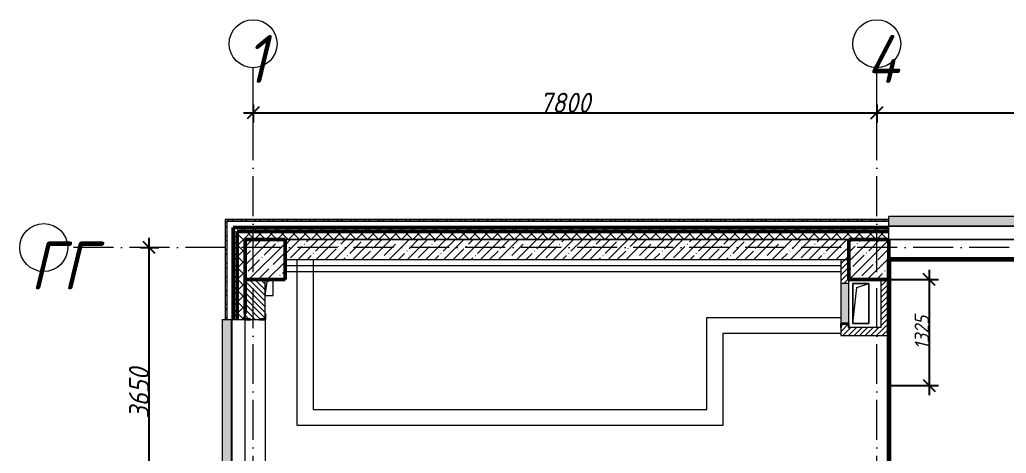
# Model space of a CAD drawing. Header units: millimetres. Extents: x -606178 to 312196, y -19338 to 632709.
# Drawn here: x -145984 to -133645, y 496852 to 502275 of the extents above; entities that cross this region are included whole.
import ezdxf

# ---------------------------------------------------------------- set-up
doc = ezdxf.new("R2010")
doc.units = ezdxf.units.MM
doc.linetypes.add('50_200_ШТРИХ_1Т_ш5_п1_п1_', pattern=[700, 500, -100, 0, -100])
for name, color, linetype, lineweight in [('6.4.1) Окр пт с инж. ПТ2.16', 3, 'Continuous', 60), ('A-____-____-DIMS', 7, 'Continuous', 9), ('A-DETL-____-OTLN-4', 7, 'Continuous', 18), ('A-FLOR-____-OTLN', 7, 'Continuous', 9), ('A-GENM-____-MCUT', 7, 'Continuous', 25), ('A-GENM-____-OTLN', 7, 'Continuous', 9), ('A-GENM-____-OTLN-1', 7, 'Continuous', 25), ('A-GLAZ-____-OTLN', 7, 'Continuous', 9), ('A-WALL-____-MCUT-1', 7, 'Continuous', 9), ('A-WALL-____-MCUT-2', 7, 'Continuous', 50), ('A-WALL-____-MCUT-3', 7, 'Continuous', 9), ('A-WALL-____-OTLN', 7, 'Continuous', 9), ('A-WALL-____-PATT-1', 7, 'Continuous', 9), ('A-WALL-FNSH-MCUT-1', 7, 'Continuous', 9), ('I-WALL-____-OTLN', 7, 'Continuous', 9), ('S-COLS-____-MCUT', 7, 'Continuous', 50), ('S-COLS-____-OTLN', 7, 'Continuous', 9), ('S-GRID-____-IDEN', 7, 'Continuous', 9), ('S-GRID-____-OTLN-1', 7, '50_200_ШТРИХ_1Т_ш5_п1_п1_', 9)]:
    doc.layers.add(name, color=color, linetype=linetype, lineweight=lineweight)
doc.layers.add('A-GLAZ-____-OTLN-1', color=7, linetype='Continuous', lineweight=9, true_color=0xc0c0c0)
doc.styles.add('ISOCPEUR_I', font='isocpeui.ttf', dxfattribs={"width": 0.9, "height": 2.5})
doc.styles.add('ISOCPEUR_I_10', font='isocpeui.ttf', dxfattribs={"width": 0.9, "height": 180})
doc.styles.add('ISOCPEUR_I_9', font='isocpeui.ttf', dxfattribs={"width": 0.9, "height": 250})
doc.dimstyles.new('ISO-1_8_0_9К_СРЕДНИЙ_Кладочные_3', dxfattribs={"dimscale": 304.8, "dimtxt": 179.276612, "dimasz": 0.492126, "dimexe": 0.393701, "dimexo": 0, "dimgap": 0, "dimtad": 1, "dimdec": 3, "dimrnd": 0.001, "dimdsep": 46, "dimtxsty": 'ISOCPEUR_I_10', "dimblk1": 'OBLIQUE', "dimblk2": 'OBLIQUE', "dimsah": 1, "dimcen": 0.09, "dimdle": 0.393701, "dimazin": 0, "dimtfac": 1, "dimtdec": 4, "dimtix": 1, "dimtmove": 0, "dimatfit": 3, "dimfxl": 1, "dimtvp": 1, "dimtolj": 1, "dimtzin": 0, "dimarcsym": 2})
doc.dimstyles.new('ISO-2_5_0_9К_БОЛЬШОЙ_ОСИ', dxfattribs={"dimscale": 304.8, "dimtxt": 248.995294, "dimasz": 0.492126, "dimexe": 0.393701, "dimexo": 0, "dimgap": 0, "dimtad": 1, "dimdec": 0, "dimzin": 0, "dimdsep": 46, "dimtxsty": 'ISOCPEUR_I_9', "dimblk1": 'OBLIQUE', "dimblk2": 'OBLIQUE', "dimsah": 1, "dimcen": 0.09, "dimdle": 0.393701, "dimazin": 0, "dimtfac": 1, "dimtdec": 4, "dimtix": 1, "dimtmove": 0, "dimatfit": 3, "dimfxl": 1, "dimtvp": 1, "dimtolj": 1, "dimtzin": 0, "dimarcsym": 2})
pattern_1 = [(45, (-140714.89, 451794.26), (-70.71068, 70.71068), []), (135, (-140714.89, 451794.26), (-70.71068, -70.71068), [])]
pattern_2 = [(45, (-140714.89, 451794.26), (-35.35534, 35.35534), [])]
pattern_3 = [(45, (-140714.89, 451794.26), (-85.53659, 85.53659), []), (45, (-140657.87, 451794.26), (-85.53659, 85.53659), [])]

# ---------------------------------------------------------------- blocks, each defined once
blk = doc.blocks.new('BSC_Колонна _Прямоугольная - 500х500-V45-АР1_План отверстий 3 этажа в осях 1-64_А-ГГ')
at = {"layer": 'S-COLS-____-OTLN'}
h = blk.add_hatch(dxfattribs=at)
h.set_pattern_fill('FP_82', color=256, style=0, pattern_type=2)
h.set_pattern_definition([(45, (2200, -47481.04), (-114.04925, 114.04925), []), (45, (2314.05, -47481.04), (-114.04925, 114.04925), [201.613, -40.323, 3.353, -36.97])])
h.paths.add_polyline_path([(-250, -250), (250, -250), (250, 250), (-250, 250)], flags=0)
at = {"layer": 'S-COLS-____-MCUT'}
for p, q in [((250, 250), (-250, 250)), ((-250, 250), (-250, -250)), ((250, -250), (250, 250)), ((-250, -250), (250, -250))]:
    blk.add_line(p, q, dxfattribs=at)
blk = doc.blocks.new('BSC_Колонна _Прямоугольная - 500х500-V46-АР1_План отверстий 3 этажа в осях 1-64_А-ГГ')
at = {"layer": 'S-COLS-____-OTLN'}
h = blk.add_hatch(dxfattribs=at)
h.set_pattern_fill('FP_83', color=256, style=0, pattern_type=2)
h.set_pattern_definition([(45, (-5350, -47481.04), (-114.04925, 114.04925), []), (45, (-5235.95, -47481.04), (-114.04925, 114.04925), [201.613, -40.323, 3.353, -36.97])])
h.paths.add_polyline_path([(-250, -250), (250, -250), (250, 250), (-250, 250)], flags=0)
at = {"layer": 'S-COLS-____-MCUT'}
for p, q in [((250, 250), (-250, 250)), ((-250, 250), (-250, -250)), ((250, -250), (250, 250)), ((-250, -250), (250, -250))]:
    blk.add_line(p, q, dxfattribs=at)
blk = doc.blocks.new('Фахверк_СКБ_Уголок - 250_2700-27497298-АР1_План отверстий 3 этажа в осях 1-64_А-ГГ')
at = {"layer": 'A-GENM-____-MCUT'}
for p, q in [((200, 181), (125, 181)), ((125, 181), (125, 106)), ((131, 106), (131, 175)), ((131, 175), (200, 175)), ((200, 175), (200, 181)), ((125, 106), (131, 106)), ((131, -6), (125, -6)), ((125, -6), (125, -81)), ((125, -81), (200, -81)), ((131, -75), (131, -6)), ((200, -75), (131, -75)), ((200, -81), (200, -75))]:
    blk.add_line(p, q, dxfattribs=at)
blk = doc.blocks.new('AR_Отверстие Ниша - Лючок-32404686-АР1_План отверстий 3 этажа в осях 1-64_А-ГГ')
at = {"layer": 'A-GLAZ-____-OTLN'}
blk.add_hatch(color=256, dxfattribs=at).paths.add_polyline_path([(250, -50), (250, 50), (-250, 50), (-250, -50)], flags=0)
for p, q in [((250, 50), (-250, 50)), ((-250, 50), (-250, -50)), ((-250, -50), (250, -50))]:
    blk.add_line(p, q, dxfattribs=at)
blk = doc.blocks.new('154_Фахверк_СКБ_Швеллер - Тип_100_3960_зеркало-29769493-АР1_План отверстий 3 этажа в осях 1-64_А-ГГ')
at = {"layer": 'A-GENM-____-MCUT'}
for p, q in [((175, 50), (125, 50)), ((125, 50), (125, -50)), ((128, 47), (175, 47)), ((128, -47), (128, 47)), ((175, 47), (175, 50)), ((125, -50), (175, -50)), ((175, -47), (128, -47)), ((175, -50), (175, -47))]:
    blk.add_line(p, q, dxfattribs=at)
blk = doc.blocks.new('AR_Отверстие прямоугольное _в плите_ - AR_Отверстие прямоугольное _в плите_-V172-АР1_План отверстий 3 этажа в осях 1-64_А-ГГ')
at = {"layer": 'A-GENM-____-OTLN'}
for p, q in [((100, 250), (-100, 250)), ((-100, 250), (-100, -250)), ((-50, 200), (100, 250)), ((100, -250), (100, 250)), ((-100, -250), (-50, 200)), ((-100, -250), (100, -250))]:
    blk.add_line(p, q, dxfattribs=at)
blk = doc.blocks.new('AR_Отверстие прямоугольное _в плите_ - AR_Отверстие прямоугольное _в плите_-V213-АР1_План отверстий 3 этажа в осях 1-64_А-ГГ')
at = {"layer": 'A-GENM-____-OTLN'}
for p, q in [((-50, -100), (-25, 75)), ((-25, 75), (50, 100)), ((50, -100), (50, 100)), ((-50, -100), (50, -100))]:
    blk.add_line(p, q, dxfattribs=at)
blk = doc.blocks.new('Отлив_СКБ - Отлив витража_120_НВФ-V216-АР1_План отверстий 3 этажа в осях 1-64_А-ГГ')
at = {"layer": 'A-GLAZ-____-OTLN-1'}
for points in [[(0, 2), (1800, 2), (1800, 120), (0, 120), (0, 63)], [(0, 0), (1800, 0), (1800, 2), (0, 2)]]:
    blk.add_hatch(color=256, dxfattribs=at).paths.add_polyline_path(points, flags=0)
at = {"layer": 'A-GLAZ-____-OTLN'}
for p, q in [((0, 83), (0, 120)), ((1800, 120), (0, 120)), ((0, 2), (1800, 2)), ((1800, 120), (1800, 83)), ((1800, 0), (0, 0))]:
    blk.add_line(p, q, dxfattribs=at)
blk = doc.blocks.new('Ось сетки - Круг_Ø6_00__ISO-2_5_0_9K_-25732049-АР1_План отверстий 1 этажа в осях 1-64_А-ГГ')
at = {"layer": 'S-GRID-____-IDEN'}
blk.add_circle((0, 0), 3, dxfattribs=at)
blk = doc.blocks.new('_Oblique')
at = {"color": 0, "linetype": 'ByBlock', "lineweight": -2}
blk.add_line((-0.5, -0.5), (0.5, 0.5), dxfattribs=at)
blk = doc.blocks.new('*D5052')
at = {"layer": 'A-____-____-DIMS', "color": 0, "lineweight": -2, "transparency": 16777216}
for p, q in [((-144366, 495655), (-144366, 499545)), ((-144472, 499425), (-144246, 499425)), ((-144472, 495775), (-144246, 495775))]:
    blk.add_line(p, q, dxfattribs=at)
at = {"layer": 'Defpoints', "color": 0, "transparency": 16777216}
for p in [(-144472, 499425), (-144366, 499425), (-144472, 495775)]:
    blk.add_point(p, dxfattribs=at)
at = {"layer": 'A-____-____-DIMS', "color": 0, "lineweight": -2, "transparency": 16777216, "xscale": 150, "yscale": 150, "zscale": 150}
for p, rotation in [((-144366, 499425), 90), ((-144366, 495775), 270)]:
    blk.add_blockref('_Oblique', p, dxfattribs=dict(at, rotation=rotation))
at = {"layer": 'A-____-____-DIMS', "color": 0, "transparency": 16777216, "insert": (-144491, 497600), "char_height": 250, "width": 758.48, "attachment_point": 5, "rotation": 90, "style": 'ISOCPEUR_I_9'}
blk.add_mtext('\\A1;3650', dxfattribs=at)
blk = doc.blocks.new('*D5134')
at = {"layer": 'A-____-____-DIMS', "color": 0, "lineweight": -2, "transparency": 16777216}
for p, q in [((-143065, 501215), (-143065, 500989)), ((-135265, 501215), (-135265, 500989)), ((-143185, 501109), (-135145, 501109))]:
    blk.add_line(p, q, dxfattribs=at)
at = {"layer": 'Defpoints', "color": 0, "transparency": 16777216}
for p in [(-143065, 501215), (-135265, 501215), (-135265, 501109)]:
    blk.add_point(p, dxfattribs=at)
at = {"layer": 'A-____-____-DIMS', "color": 0, "lineweight": -2, "transparency": 16777216, "xscale": 150, "yscale": 150, "zscale": 150, "rotation": 180}
blk.add_blockref('_Oblique', (-143065, 501109), dxfattribs=at)
at = {"layer": 'A-____-____-DIMS', "color": 0, "lineweight": -2, "transparency": 16777216, "xscale": 150, "yscale": 150, "zscale": 150}
blk.add_blockref('_Oblique', (-135265, 501109), dxfattribs=at)
at = {"layer": 'A-____-____-DIMS', "color": 0, "transparency": 16777216, "insert": (-139165, 501236), "char_height": 250, "width": 758.48, "attachment_point": 5, "style": 'ISOCPEUR_I_9'}
blk.add_mtext('\\A1;7800', dxfattribs=at)
blk = doc.blocks.new('*D5135')
at = {"layer": 'A-____-____-DIMS', "color": 0, "lineweight": -2, "transparency": 16777216}
for p, q in [((-135265, 501215), (-135265, 500989)), ((-130865, 501215), (-130865, 500989)), ((-135385, 501109), (-130745, 501109))]:
    blk.add_line(p, q, dxfattribs=at)
at = {"layer": 'Defpoints', "color": 0, "transparency": 16777216}
for p in [(-135265, 501215), (-130865, 501215), (-130865, 501109)]:
    blk.add_point(p, dxfattribs=at)
at = {"layer": 'A-____-____-DIMS', "color": 0, "lineweight": -2, "transparency": 16777216, "xscale": 150, "yscale": 150, "zscale": 150, "rotation": 180}
blk.add_blockref('_Oblique', (-135265, 501109), dxfattribs=at)
at = {"layer": 'A-____-____-DIMS', "color": 0, "lineweight": -2, "transparency": 16777216, "xscale": 150, "yscale": 150, "zscale": 150}
blk.add_blockref('_Oblique', (-130865, 501109), dxfattribs=at)
at = {"layer": 'A-____-____-DIMS', "color": 0, "transparency": 16777216, "insert": (-133065, 501234), "char_height": 250, "width": 804.45, "attachment_point": 5, "style": 'ISOCPEUR_I_9'}
blk.add_mtext('\\A1;4400', dxfattribs=at)
blk = doc.blocks.new('*D5197')
at = {"layer": 'A-____-____-DIMS', "color": 0, "lineweight": -2, "transparency": 16777216}
for p, q in [((-134611, 499145), (-134611, 497580)), ((-135115, 499025), (-134491, 499025)), ((-135115, 497700), (-134491, 497700))]:
    blk.add_line(p, q, dxfattribs=at)
at = {"layer": 'Defpoints', "color": 0, "transparency": 16777216}
for p in [(-135115, 499025), (-135115, 497700), (-134611, 497700)]:
    blk.add_point(p, dxfattribs=at)
at = {"layer": 'A-____-____-DIMS', "color": 0, "lineweight": -2, "transparency": 16777216, "xscale": 150, "yscale": 150, "zscale": 150}
for p, rotation in [((-134611, 499025), 90), ((-134611, 497700), 270)]:
    blk.add_blockref('_Oblique', p, dxfattribs=dict(at, rotation=rotation))
at = {"layer": 'A-____-____-DIMS', "color": 0, "transparency": 16777216, "insert": (-134701, 498363), "char_height": 180, "width": 504.73, "attachment_point": 5, "rotation": 90, "style": 'ISOCPEUR_I_10'}
blk.add_mtext('\\A1;1325', dxfattribs=at)

msp = doc.modelspace()

# ---------------------------------------------------------------- hatches: boundary and pattern name
at = {"layer": 'A-WALL-____-PATT-1'}
h = msp.add_hatch(dxfattribs=at)
h.set_pattern_fill('FP_3', color=256, style=0, pattern_type=2)
h.set_pattern_definition(pattern_3)
h.paths.add_polyline_path([(-143394.891, 483855.3011), (-143394.891, 484875.3011), (-143414.891, 484875.3011), (-143414.891, 483855.3011)], flags=0)
h.paths.add_polyline_path([(-143414.891, 486675.3011), (-143394.891, 486675.3011), (-143394.891, 487800.3011), (-143414.891, 487800.3011), (-143414.891, 486929.5275)], flags=0)
h.paths.add_polyline_path([(-143394.891, 489600.3011), (-143394.891, 490725.3011), (-143414.891, 490725.3011), (-143414.891, 489600.3011)], flags=0)
h.paths.add_polyline_path([(-143394.891, 492525.3011), (-143394.891, 493725.3011), (-143414.891, 493725.3011), (-143414.891, 492525.3011)], flags=0)
h.paths.add_polyline_path([(-143394.891, 495525.3011), (-143394.891, 496725.3011), (-143414.891, 496725.3011), (-143414.891, 495525.3011)], flags=0)
h.paths.add_polyline_path([(-143394.891, 498525.3011), (-143394.891, 499775.3011), (-143414.891, 499775.3011), (-143414.891, 498525.3011)], flags=0)
h = msp.add_hatch(dxfattribs=at)
h.set_pattern_fill('FP_3', color=256, style=0, pattern_type=2)
h.set_pattern_definition(pattern_3)
h.paths.add_polyline_path([(-116934.891, 499755.3011), (-116934.891, 499775.3011), (-125114.891, 499775.3011), (-125114.891, 499755.3011), (-119518.9964, 499755.3011)], flags=0)
h.paths.add_polyline_path([(-126114.891, 499755.3011), (-126114.891, 499775.3011), (-127314.891, 499775.3011), (-127314.891, 499755.3011), (-126588.8536, 499755.3011)], flags=0)
h.paths.add_polyline_path([(-129114.891, 499755.3011), (-129114.891, 499775.3011), (-133314.891, 499775.3011), (-133314.891, 499755.3011), (-130123.7821, 499755.3011)], flags=0)
h.paths.add_polyline_path([(-135114.891, 499755.3011), (-135114.891, 499775.3011), (-143394.891, 499775.3011), (-143394.891, 499755.3011), (-135426.175, 499755.3011)], flags=0)
h = msp.add_hatch(dxfattribs=at)
h.set_pattern_fill('FP_1', color=256, style=0, pattern_type=2)
h.set_pattern_definition(pattern_1)
h.paths.add_polyline_path([(-143264.891, 484025.3011), (-143264.891, 484875.3011), (-143314.891, 484875.3011), (-143314.891, 484025.3011)], flags=0)
h.paths.add_polyline_path([(-143314.891, 486675.3011), (-143264.891, 486675.3011), (-143264.891, 487800.3011), (-143314.891, 487800.3011), (-143314.891, 486929.5275)], flags=0)
h.paths.add_polyline_path([(-143264.891, 489600.3011), (-143264.891, 490725.3011), (-143314.891, 490725.3011), (-143314.891, 489600.3011)], flags=0)
h.paths.add_polyline_path([(-143314.891, 492525.3011), (-143264.891, 492525.3011), (-143264.891, 493725.3011), (-143314.891, 493725.3011)], flags=0)
h.paths.add_polyline_path([(-143264.891, 495525.3011), (-143264.891, 496725.3011), (-143314.891, 496725.3011), (-143314.891, 495525.3011)], flags=0)
h.paths.add_polyline_path([(-143264.891, 498525.3011), (-143264.891, 499675.3011), (-143314.891, 499675.3011), (-143314.891, 498525.3011)], flags=0)
h = msp.add_hatch(dxfattribs=at)
h.set_pattern_fill('FP_1', color=256, style=0, pattern_type=2)
h.set_pattern_definition(pattern_1)
h.paths.add_polyline_path([(-116934.891, 499625.3011), (-116934.891, 499675.3011), (-125114.891, 499675.3011), (-125114.891, 499625.3011), (-119518.9964, 499625.3011)], flags=0)
h.paths.add_polyline_path([(-126114.891, 499625.3011), (-126114.891, 499675.3011), (-127314.891, 499675.3011), (-127314.891, 499625.3011), (-126588.8536, 499625.3011)], flags=0)
h.paths.add_polyline_path([(-129114.891, 499625.3011), (-129114.891, 499675.3011), (-133314.891, 499675.3011), (-133314.891, 499625.3011), (-130123.7821, 499625.3011)], flags=0)
h.paths.add_polyline_path([(-135426.175, 499625.3011), (-135114.891, 499625.3011), (-135114.891, 499675.3011), (-143264.891, 499675.3011), (-143264.891, 499625.3011), (-137193.6393, 499625.3011)], flags=0)
h = msp.add_hatch(dxfattribs=at)
h.set_pattern_fill('FP_1', color=256, style=0, pattern_type=2)
h.set_pattern_definition(pattern_1)
h.paths.add_polyline_path([(-143164.891, 484025.3011), (-143164.891, 484800.3011), (-143170.891, 484800.3011), (-143170.891, 484875.3011), (-143264.891, 484875.3011), (-143264.891, 484025.3011)], flags=0)
h.paths.add_polyline_path([(-143264.891, 486675.3011), (-143170.891, 486675.3011), (-143170.891, 486750.3011), (-143164.891, 486750.3011), (-143164.891, 487725.3011), (-143170.891, 487725.3011), (-143170.891, 487800.3011), (-143264.891, 487800.3011), (-143264.891, 486929.5275)], flags=0)
h.paths.add_polyline_path([(-143264.891, 489600.3011), (-143170.891, 489600.3011), (-143170.891, 489675.3011), (-143164.891, 489675.3011), (-143164.891, 490650.3011), (-143170.891, 490650.3011), (-143170.891, 490725.3011), (-143264.891, 490725.3011), (-143264.891, 489606.3011)], flags=0)
h.paths.add_polyline_path([(-143264.891, 492525.3011), (-143170.891, 492525.3011), (-143170.891, 492600.3011), (-143164.891, 492600.3011), (-143164.891, 493650.3011), (-143170.891, 493650.3011), (-143170.891, 493725.3011), (-143264.891, 493725.3011), (-143264.891, 492531.3011)], flags=0)
h.paths.add_polyline_path([(-143264.891, 495525.3011), (-143164.891, 495525.3011), (-143164.891, 496650.3011), (-143170.891, 496650.3011), (-143170.891, 496725.3011), (-143264.891, 496725.3011), (-143264.891, 495529.8312)], flags=0)
h.paths.add_polyline_path([(-143264.891, 498525.3011), (-143170.891, 498525.3011), (-143170.891, 498600.3011), (-143164.891, 498600.3011), (-143164.891, 499625.3011), (-143264.891, 499625.3011), (-143264.891, 498969.9528)], flags=0)
h = msp.add_hatch(dxfattribs=at)
h.set_pattern_fill('FP_1', color=256, style=0, pattern_type=2)
h.set_pattern_definition(pattern_1)
h.paths.add_polyline_path([(-117014.891, 499525.3011), (-116934.891, 499525.3011), (-116934.891, 499625.3011), (-125114.891, 499625.3011), (-125114.891, 499525.3011), (-117064.891, 499525.3011)], flags=0)
h.paths.add_polyline_path([(-126114.891, 499525.3011), (-126114.891, 499625.3011), (-127314.891, 499625.3011), (-127314.891, 499531.3011), (-127239.891, 499531.3011), (-127239.891, 499525.3011), (-126588.8536, 499525.3011)], flags=0)
h.paths.add_polyline_path([(-129189.891, 499525.3011), (-129189.891, 499531.3011), (-129114.891, 499531.3011), (-129114.891, 499625.3011), (-133314.891, 499625.3011), (-133314.891, 499531.3011), (-133239.891, 499531.3011), (-133239.891, 499525.3011), (-130123.7821, 499525.3011)], flags=0)
h.paths.add_polyline_path([(-135114.891, 499525.3011), (-135114.891, 499625.3011), (-143164.891, 499625.3011), (-143164.891, 499525.3011), (-135426.175, 499525.3011)], flags=0)
h = msp.add_hatch(dxfattribs=at)
h.set_pattern_fill('FP_38', color=256, style=0, pattern_type=2)
h.set_pattern_definition([(45, (-140714.89, 451794.26), (-114.04925, 114.04925), []), (45, (-140600.84, 451794.26), (-114.04925, 114.04925), [201.612, -40.322, 3.353, -36.97])])
h.paths.add_polyline_path([(-135614.891, 499275.3011), (-135614.891, 499525.3011), (-142664.891, 499525.3011), (-142664.891, 499275.3011), (-137193.6393, 499275.3011)], flags=0)
h = msp.add_hatch(dxfattribs=at)
h.set_pattern_fill('FP_5', color=256, style=0, pattern_type=2)
h.set_pattern_definition(pattern_2)
h.paths.add_polyline_path([(-135714.891, 498325.3011), (-135614.891, 498325.3011), (-135614.891, 498425.3011), (-135617.891, 498425.3011), (-135617.891, 498472.3011), (-135711.891, 498472.3011), (-135711.891, 498425.3011), (-135714.891, 498425.3011)], flags=0)
h.paths.add_polyline_path([(-135679.5968, 498975.3011), (-135614.891, 498975.3011), (-135614.891, 499275.3011), (-135714.891, 499275.3011), (-135714.891, 498975.3011)], flags=0)
h = msp.add_hatch(dxfattribs=at)
h.set_pattern_fill('FP_6', color=256, style=0, pattern_type=2)
h.set_pattern_definition([(135, (-140714.89, 451794.26), (-35.35534, -35.35534), [])])
h.paths.add_polyline_path([(-142914.891, 496025.3011), (-142914.891, 496719.3011), (-142983.891, 496719.3011), (-142983.891, 496725.3011), (-143095.891, 496725.3011), (-143095.891, 496719.3011), (-143164.891, 496719.3011), (-143164.891, 496025.3011)], flags=0)
h.paths.add_polyline_path([(-142983.891, 498525.3011), (-142983.891, 498531.3011), (-142914.891, 498531.3011), (-142914.891, 499025.3011), (-143164.891, 499025.3011), (-143164.891, 498531.3011), (-143095.891, 498531.3011), (-143095.891, 498525.3011)], flags=0)
h = msp.add_hatch(dxfattribs=at)
h.set_pattern_fill('FP_5', color=256, style=0, pattern_type=2)
h.set_pattern_definition(pattern_2)
h.paths.add_polyline_path([(-135114.891, 498425.3011), (-135114.891, 499025.3011), (-135214.891, 499025.3011), (-135214.891, 498425.3011)], flags=0)
h = msp.add_hatch(dxfattribs=at)
h.set_pattern_fill('FP_5', color=256, style=0, pattern_type=2)
h.set_pattern_definition(pattern_2)
h.paths.add_polyline_path([(-135614.891, 498325.3011), (-135114.891, 498325.3011), (-135114.891, 498425.3011), (-135614.891, 498425.3011)], flags=0)

# ---------------------------------------------------------------- linework, layer by layer
at = {"layer": '6.4.1) Окр пт с инж. ПТ2.16'}
for points in [[(-135114.891, 482125.3011), (-126364.891, 482125.3011), (-126364.891, 499275.3011), (-135114.891, 499275.3011)], [(-130614.891, 499275.3011), (-135114.891, 499275.3011), (-135114.891, 493175.3011), (-130614.891, 493175.3011)]]:
    msp.add_lwpolyline(points, close=True, dxfattribs=at)
at = {"layer": 'A-DETL-____-OTLN-4'}
for p, q in [((-142664.891, 499200.3011), (-135714.891, 499200.3011)), ((-142664.891, 499125.3011), (-135714.891, 499125.3011))]:
    msp.add_line(p, q, dxfattribs=at)
at = {"layer": 'A-FLOR-____-OTLN'}
for p, q in [((-135564.891, 498975.3011), (-135364.891, 498975.3011)), ((-135564.891, 498475.3011), (-135564.891, 498975.3011)), ((-135364.891, 498975.3011), (-135364.891, 498475.3011)), ((-135364.891, 498475.3011), (-135564.891, 498475.3011))]:
    msp.add_line(p, q, dxfattribs=at)
at = {"layer": 'A-WALL-____-MCUT-1'}
for p, q in [((-135614.891, 499525.3011), (-142664.891, 499525.3011)), ((-142664.891, 499275.3011), (-135614.891, 499275.3011))]:
    msp.add_line(p, q, dxfattribs=at)
at = {"layer": 'A-WALL-____-MCUT-2'}
for p, q in [((-143314.891, 498525.3011), (-143314.891, 499675.3011)), ((-135114.891, 499675.3011), (-143314.891, 499675.3011)), ((-143264.891, 499625.3011), (-135114.891, 499625.3011)), ((-143264.891, 498525.3011), (-143264.891, 499625.3011)), ((-143164.891, 499025.3011), (-143164.891, 498600.3011))]:
    msp.add_line(p, q, dxfattribs=at)
at = {"layer": 'A-WALL-____-MCUT-3'}
for p, q in [((-135114.891, 499755.3011), (-143394.891, 499755.3011)), ((-143394.891, 499755.3011), (-143394.891, 498525.3011)), ((-135114.891, 499525.3011), (-135114.891, 499755.3011)), ((-142664.891, 499525.3011), (-135614.891, 499525.3011)), ((-142914.891, 498600.3011), (-142914.891, 499025.3011)), ((-143394.891, 498525.3011), (-143170.891, 498525.3011)), ((-143095.891, 498525.3011), (-142983.891, 498525.3011))]:
    msp.add_line(p, q, dxfattribs=at)
at = {"layer": 'A-WALL-____-OTLN'}
for p, q in [((-133314.891, 499525.3011), (-135114.891, 499525.3011)), ((-135114.891, 499525.3011), (-133314.891, 499525.3011)), ((-133314.891, 499275.3011), (-135114.891, 499275.3011)), ((-143164.891, 496725.3011), (-143164.891, 498525.3011)), ((-142914.891, 498525.3011), (-142914.891, 496725.3011))]:
    msp.add_line(p, q, dxfattribs=at)
at = {"layer": 'A-WALL-FNSH-MCUT-1'}
for p, q in [((-143414.891, 499775.3011), (-143414.891, 498525.3011)), ((-135114.891, 499775.3011), (-143414.891, 499775.3011)), ((-143394.891, 499755.3011), (-135114.891, 499755.3011)), ((-135114.891, 499755.3011), (-135114.891, 499775.3011)), ((-135714.891, 499275.3011), (-135714.891, 498975.3011)), ((-135614.891, 498975.3011), (-135614.891, 499025.3011)), ((-135214.891, 499025.3011), (-135214.891, 498425.3011)), ((-135114.891, 498325.3011), (-135114.891, 499025.3011)), ((-143414.891, 498525.3011), (-143394.891, 498525.3011)), ((-135714.891, 498425.3011), (-135714.891, 498325.3011)), ((-135214.891, 498425.3011), (-135614.891, 498425.3011)), ((-135714.891, 498325.3011), (-135114.891, 498325.3011))]:
    msp.add_line(p, q, dxfattribs=at)
at = {"layer": 'I-WALL-____-OTLN'}
for p, q in [((-142514.891, 497200.3011), (-142514.891, 499275.3011)), ((-142314.891, 499275.3011), (-142314.891, 497400.3011)), ((-137389.891, 498550.3011), (-135714.891, 498550.3011)), ((-137389.891, 497400.3011), (-137389.891, 498550.3011)), ((-135714.891, 498350.3011), (-137189.891, 498350.3011)), ((-137189.891, 498350.3011), (-137189.891, 497200.3011)), ((-142314.891, 497400.3011), (-137389.891, 497400.3011)), ((-137189.891, 497200.3011), (-142514.891, 497200.3011))]:
    msp.add_line(p, q, dxfattribs=at)
at = {"layer": 'S-GRID-____-OTLN-1'}
for p, q in [((-143064.891, 447311.6528), (-143064.891, 501675.2188)), ((-135264.891, 447311.6528), (-135264.891, 501675.2188)), ((-114007.1518, 499425.3011), (-145383.6612, 499425.3011))]:
    msp.add_line(p, q, dxfattribs=at)

# ---------------------------------------------------------------- block references
at = {"layer": 'A-GENM-____-OTLN'}
for name, p in [('AR_Отверстие прямоугольное _в плите_ - AR_Отверстие прямоугольное _в плите_-V213-АР1_План отверстий 3 этажа в осях 1-64_А-ГГ', (-142864.8976, 498925.3011)), ('AR_Отверстие прямоугольное _в плите_ - AR_Отверстие прямоугольное _в плите_-V172-АР1_План отверстий 3 этажа в осях 1-64_А-ГГ', (-135464.891, 498725.3011))]:
    msp.add_blockref(name, p, dxfattribs=at)
at = {"layer": 'A-GENM-____-OTLN-1'}
for name, p, rotation in [('Фахверк_СКБ_Уголок - 250_2700-27497298-АР1_План отверстий 3 этажа в осях 1-64_А-ГГ', (-142989.891, 498400.3011), 89.99999999999991), ('154_Фахверк_СКБ_Швеллер - Тип_100_3960_зеркало-29769493-АР1_План отверстий 3 этажа в осях 1-64_А-ГГ', (-135664.891, 498600.3011), 269.9999999999998)]:
    msp.add_blockref(name, p, dxfattribs=dict(at, rotation=rotation))
at = {"layer": 'A-GLAZ-____-OTLN'}
msp.add_blockref('Отлив_СКБ - Отлив витража_120_НВФ-V216-АР1_План отверстий 3 этажа в осях 1-64_А-ГГ', (-135114.891, 499692.3011), dxfattribs=at)
for name, p, rotation in [('AR_Отверстие Ниша - Лючок-32404686-АР1_План отверстий 3 этажа в осях 1-64_А-ГГ', (-135664.891, 498725.3011), 269.9999999999998), ('Отлив_СКБ - Отлив витража_120_НВФ-V216-АР1_План отверстий 3 этажа в осях 1-64_А-ГГ', (-143331.891, 496725.3011), 90)]:
    msp.add_blockref(name, p, dxfattribs=dict(at, rotation=rotation))
at = {"layer": 'S-COLS-____-OTLN'}
for name, p in [('BSC_Колонна _Прямоугольная - 500х500-V45-АР1_План отверстий 3 этажа в осях 1-64_А-ГГ', (-142914.891, 499275.3011)), ('BSC_Колонна _Прямоугольная - 500х500-V46-АР1_План отверстий 3 этажа в осях 1-64_А-ГГ', (-135364.891, 499275.3011))]:
    msp.add_blockref(name, p, dxfattribs=at)
at = {"layer": 'S-GRID-____-IDEN', "xscale": 99.99999999999993, "yscale": 99.99999999999993, "zscale": 99.99999999999993}
for p in [(-143064.891, 501975.2188), (-135264.891, 501975.2188)]:
    msp.add_blockref('Ось сетки - Круг_Ø6_00__ISO-2_5_0_9K_-25732049-АР1_План отверстий 1 этажа в осях 1-64_А-ГГ', p, dxfattribs=at)
at = {"layer": 'S-GRID-____-IDEN', "xscale": 99.99999999999993, "yscale": 99.99999999999993, "zscale": 99.99999999999993, "rotation": 89.9999999999998}
msp.add_blockref('Ось сетки - Круг_Ø6_00__ISO-2_5_0_9K_-25732049-АР1_План отверстий 1 этажа в осях 1-64_А-ГГ', (-145683.6612, 499425.3011), dxfattribs=at)

# ---------------------------------------------------------------- texts
at = {"layer": 'S-GRID-____-IDEN', "char_height": 600, "attachment_point": 1, "style": 'ISOCPEUR_I'}
for s, insert, width in [('\\fISOCPEUR|b0|i1|c204|p34|;\\W.9;1', (-143162.7193, 502083.9934), 144.30375), ('\\fISOCPEUR|b0|i1|c204|p34|;\\W.9;4', (-135395.5693, 502083.9934), 223.670812), ('ГГ', (-145850.7316, 499501.377), 404.0505)]:
    msp.add_mtext(s, dxfattribs=dict(at, insert=insert, width=width))

# ---------------------------------------------------------------- dimensions: what is measured, and where the dimension line sits
at = {"layer": 'A-____-____-DIMS'}
for base, p1, p2, override, picture, middle in [((-135264.891, 501109.0434), (-143064.891, 501215.1095), (-135264.891, 501215.1095), {"dimpost": '<>', "dimfxl": 7800}, '*D5134', (-139164.891, 501235.6533)), ((-130864.891, 501109.0434), (-135264.891, 501215.1095), (-130864.891, 501215.1095), {"dimpost": '<>', "dimfxl": 4400}, '*D5135', (-133064.891, 501234.0434))]:
    dim = msp.add_linear_dim(base=base, p1=p1, p2=p2, dimstyle='ISO-2_5_0_9К_БОЛЬШОЙ_ОСИ', override=override, dxfattribs=at)
    dim.commit()
    dim.dimension.update_dxf_attribs({"geometry": picture, "text_midpoint": middle})
for base, p1, p2, dimstyle, override, picture, middle in [((-144366.2866, 499425.3011), (-144472.3526, 495775.3011), (-144472.3526, 499425.3011), 'ISO-2_5_0_9К_БОЛЬШОЙ_ОСИ', {"dimpost": '<>', "dimfxl": 3650}, '*D5052', (-144491.2866, 497600.3011)), ((-134611.0447, 497700.3011), (-135114.891, 499025.3011), (-135114.891, 497700.3011), 'ISO-1_8_0_9К_СРЕДНИЙ_Кладочные_3', {"dimpost": '<>', "dimfxl": 1325}, '*D5197', (-134701.0447, 498362.8011))]:
    dim = msp.add_linear_dim(base=base, p1=p1, p2=p2, angle=90, dimstyle=dimstyle, override=override, dxfattribs=at)
    dim.commit()
    dim.dimension.update_dxf_attribs({"geometry": picture, "text_midpoint": middle})

doc.saveas('drawing.dxf')
